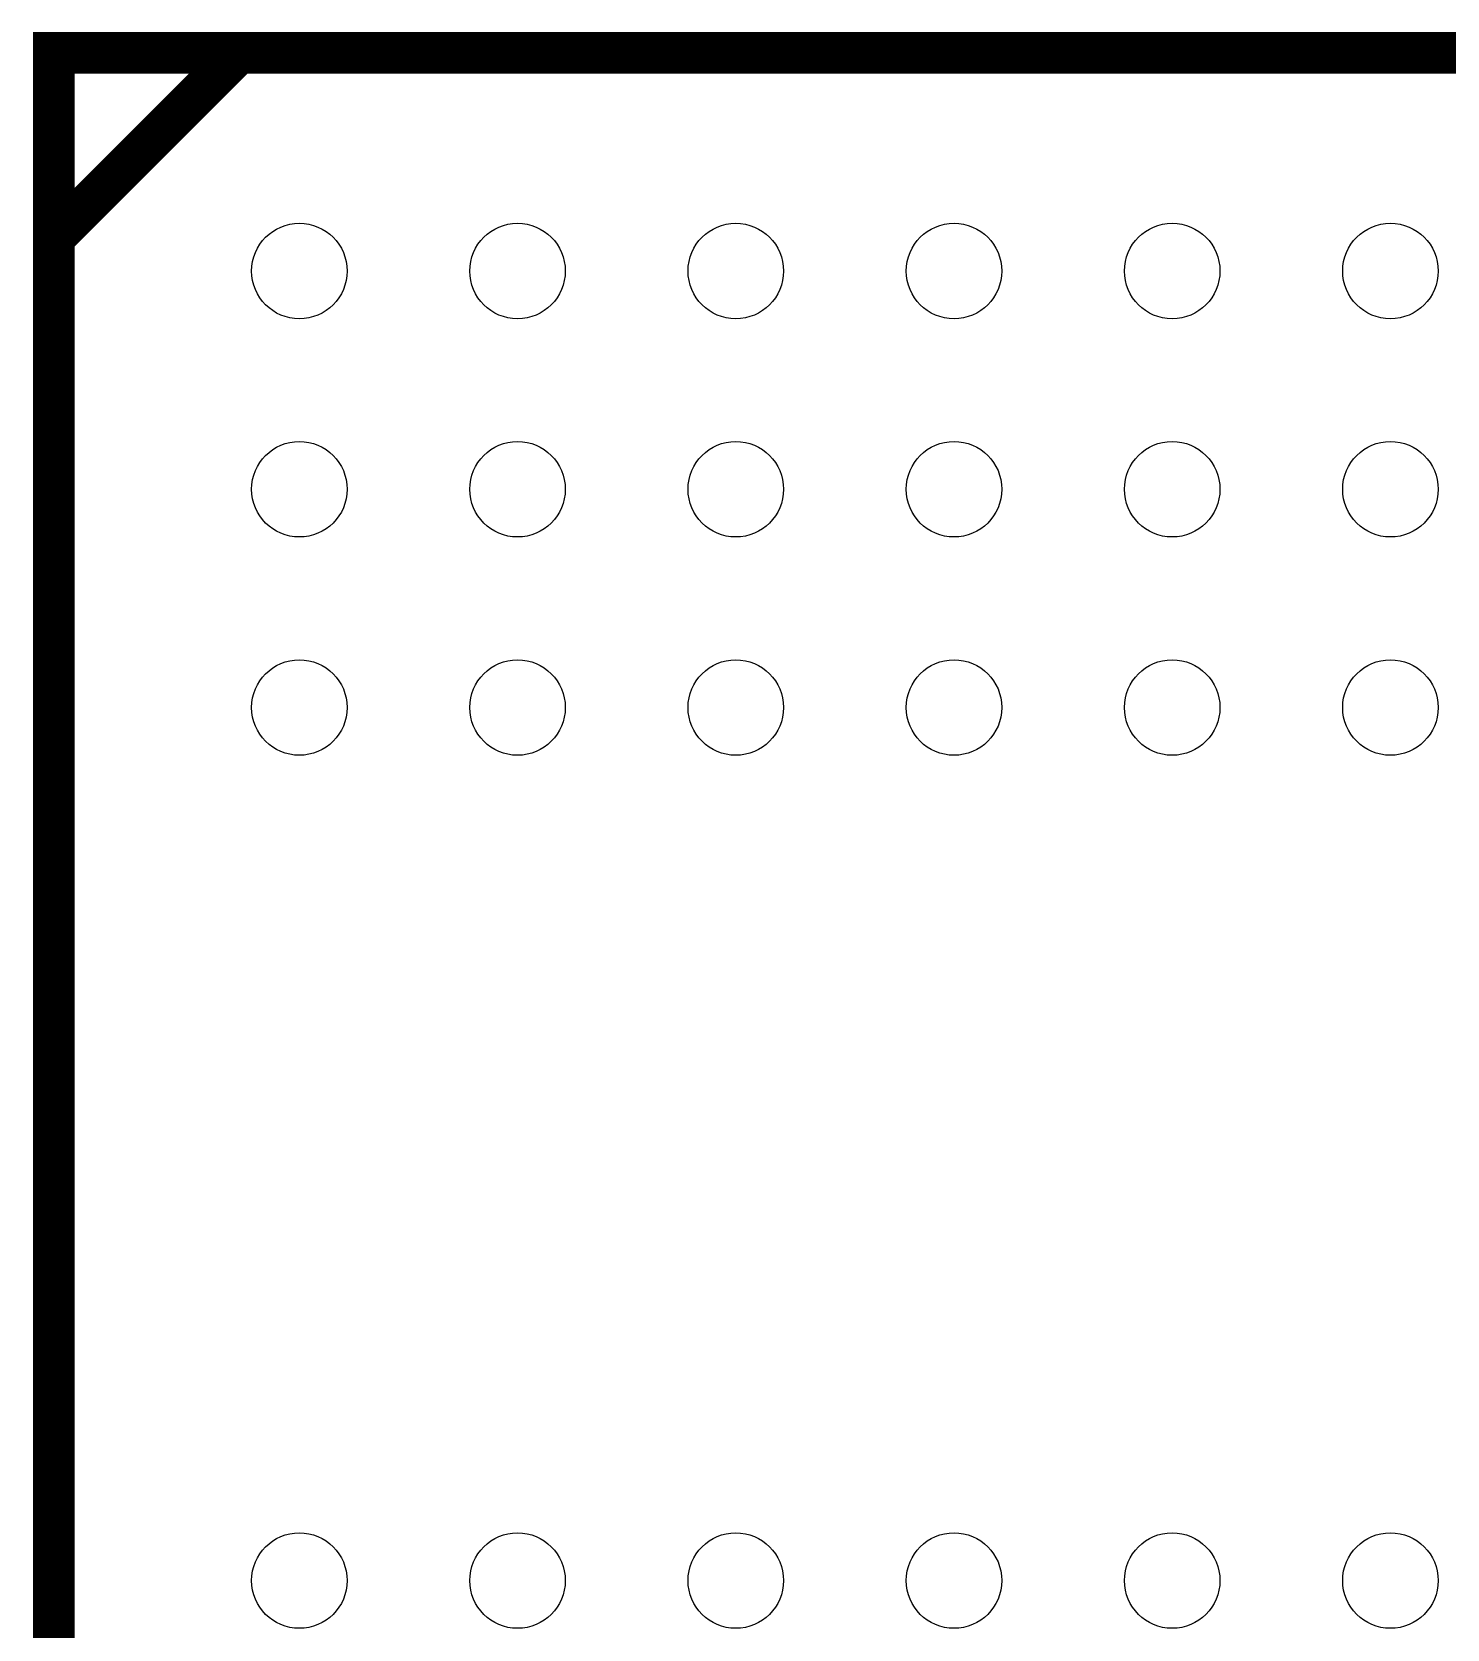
# Model space of a CAD drawing. Extents: x -25 to 108, y -8 to 51.
# Drawn here: x 33.48 to 38.66, y 26 to 31.86 of the extents above; entities that cross this region are included whole.
import ezdxf

# ---------------------------------------------------------------- set-up
doc = ezdxf.new("R2010")
doc.units = 0
doc.layers.add('BG_SILKBOTTOM20240221', color=40, linetype='CONTINUOUS')
doc.layers.add('PIN_BOTTOM', color=202, linetype='CONTINUOUS')

msp = doc.modelspace()

# ---------------------------------------------------------------- linework, layer by layer
at = {"layer": 'BG_SILKBOTTOM20240221', "const_width": 0.1524}
for points in [[(34.23539, 31.780734), (33.552384, 31.097728)], [(33.556448, 23.781258), (33.556448, 31.781242), (46.556676, 31.781242), (46.556676, 23.781258), (33.556448, 23.781258)]]:
    msp.add_lwpolyline(points, dxfattribs=at)
at = {"layer": 'PIN_BOTTOM'}
for centre in [(34.456624, 30.981142), (35.25647, 30.981142), (36.05657, 30.981142), (36.85667, 30.981142), (37.656516, 30.981142), (38.456616, 30.981142), (34.456624, 30.181296), (35.25647, 30.181296), (36.05657, 30.181296), (36.85667, 30.181296), (37.656516, 30.181296), (38.456616, 30.181296), (34.456624, 29.381196), (35.25647, 29.381196), (36.05657, 29.381196), (36.85667, 29.381196), (37.656516, 29.381196), (38.456616, 29.381196), (34.456624, 26.181304), (35.25647, 26.181304), (36.05657, 26.181304), (36.85667, 26.181304), (37.656516, 26.181304), (38.456616, 26.181304)]:
    msp.add_circle(centre, 0.175006, dxfattribs=at)

doc.saveas('drawing.dxf')
